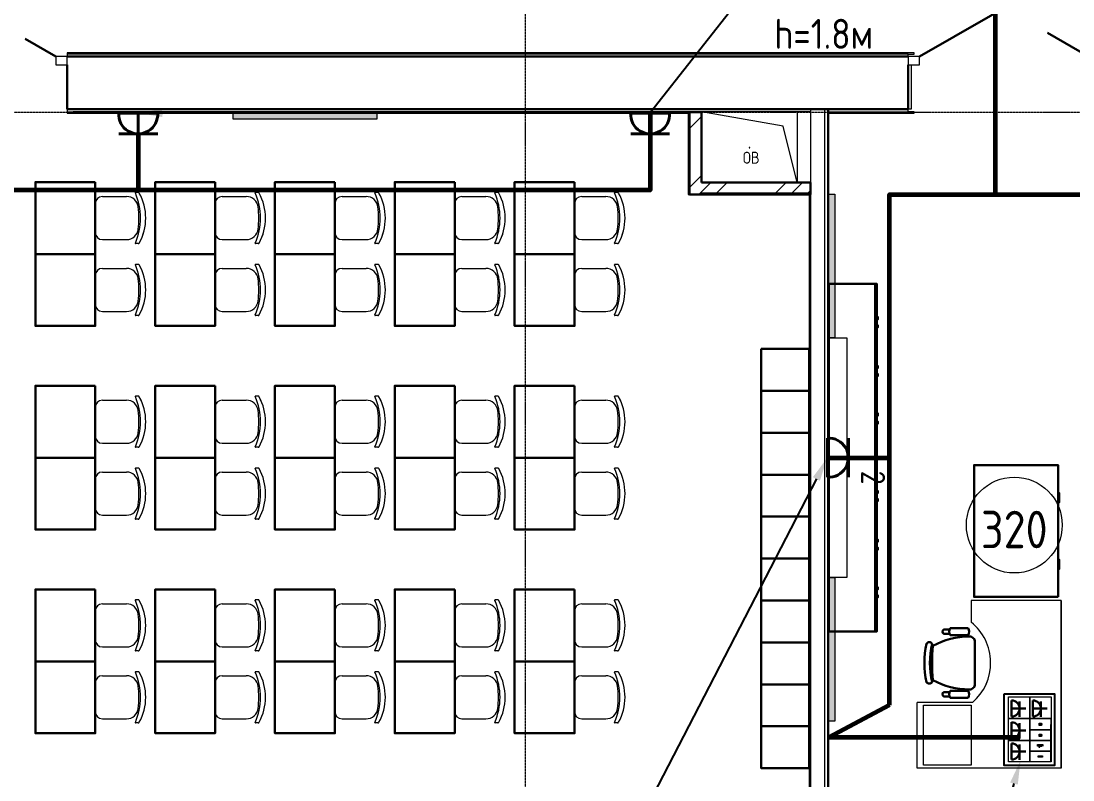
# Model space of a CAD drawing. Header units: millimetres. Extents: x -32 to 417638015, y -35 to 175284279.
# Drawn here: x 1063178 to 1071958, y 54488 to 60823 of the extents above; entities that cross this region are included whole.
import ezdxf
from ezdxf import colors
from ezdxf.entities.mleader import LeaderData, LeaderLine
from ezdxf.math import Vec2, Vec3

# ---------------------------------------------------------------- set-up
doc = ezdxf.new("R2010")
doc.units = ezdxf.units.MM
doc.linetypes.add('ADSK_Линия сетки', pattern=[25, 20, -2.5, 0, -2.5])
for name, color, linetype, lineweight in [('_ЭМ_В полу', 26, 'Кабель в трубе', 60), ('_ЭМ_гофра', 5, 'Continuous', 60), ('_ЭМ_ТХобщее_слой', 7, 'Continuous', 30), ('Аннотация', 7, 'Continuous', 18), ('Двери', 7, 'Continuous', 9), ('Обобщенные модели', 7, 'Continuous', 18), ('Оси', 253, 'Continuous', 9), ('Перекрытие', 7, 'Continuous', 18), ('Стены внутренние', 7, 'Continuous', 18), ('Стены несущие', 7, 'Continuous', 30), ('Стены отделка', 7, 'Continuous', 30), ('Стены перегородки', 7, 'Continuous', 30), ('Стены штриховка', 7, 'Continuous', 9), ('ТХ', 5, 'Continuous', 0), ('ШТРИХОВКА', 252, 'Continuous', 15), ('Электро', 250, 'Continuous', 25), ('ЭМ', 5, 'Continuous', 40), ('ЭОМ_Кабель Быт. розеток', 5, 'Continuous', 30), ('ЭОМ_Кабель для СУП', 150, 'Continuous', 9)]:
    doc.layers.add(name, color=color, linetype=linetype, lineweight=lineweight)
for name, color, linetype in [('_ЭМ_Надписи', 7, 'Continuous'), ('PDF _СС_розетки', 7, 'Continuous'), ('ВНУТРЯНКА', 1, 'Continuous'), ('ЭОМ_Лотки рабочие', 5, 'Continuous')]:
    doc.layers.add(name, color=color, linetype=linetype)
doc.layers.add('PDF _ЭОМ _розетки', color=7, linetype='Continuous', true_color=0xeb0000)
doc.layers.add('Линии', color=7, linetype='Continuous', lineweight=9, true_color=0x00a600)
doc.styles.add('ELine', font='txt.shx')
doc.styles.add('GOST Common', font='GOST_Common.ttf', dxfattribs={"width": 0.9, "height": 350})
doc.styles.add('GOST Common_4', font='GOST_Common.ttf', dxfattribs={"width": 0.9, "height": 200})
doc.styles.add('ЭОМ', font='isocpeur.ttf', dxfattribs={"width": 0.85, "height": 250})
doc.linetypes.add('TRAY', pattern='A,12.119257,["_",ELine,S=4.5,R=90,X=0,Y=-1.555839],0.750382,["_",ELine,S=4.5,R=0,X=0,Y=-0.805849],1.314849,["_",ELine,S=4.5,R=0,X=0,Y=-0.805849],2.250029,["_",ELine,S=4.5,R=90,X=0,Y=-1.555839],13.565483', length=30)
doc.linetypes.add('Кабель в трубе', pattern='A,8,[133,ltypeshp.shx,S=1,R=0,X=10,Y=1.3],-3,[130,ltypeshp.shx,S=1.5,R=-45,X=-1.5,Y=0],8', length=19)
pattern_1 = [(45, (507.34, 158.9), (-381.661, 381.661), []), (45, (642.3, 158.9), (0, 763.322), []), (45, (372.4, 158.9), (0, 763.322), [])]

# ---------------------------------------------------------------- blocks, each defined once
blk = doc.blocks.new('Стул ученич штабелир №5-7')
at = {"color": 0, "linetype": 'ByBlock', "lineweight": -2}
for p, q in [((-120.1, 0), (120.1, 0)), ((-120.1, 0), (120.1, 0)), ((-179.9, -60), (-179.9, -260.3)), ((-179.9, -60), (-179.9, -260.3)), ((180.1, -60), (180.1, -260.3)), ((180.1, -60), (180.1, -260.3)), ((-213.4, -359), (-213.4, -337.3)), ((-213.4, -359), (-213.4, -337.3)), ((213.6, -359), (213.6, -337.3)), ((213.6, -359), (213.6, -337.3))]:
    blk.add_line(p, q, dxfattribs=at)
for centre, radius, start, end in [((-119.9, -60), 60, 90, 180), ((-119.9, -60), 60, 90, 180), ((120.1, -60), 60, 0, 90), ((120.1, -60), 60, 0, 90), ((-79.9, -260.3), 100, 180, 264.25844), ((-79.9, -260.3), 100, 180, 264.25844), ((80.1, -260.3), 100, 275.74156, 0), ((80.1, -260.3), 100, 275.74156, 0), ((-210.4, -337.3), 3, 63.89783, 180), ((-210.4, -337.3), 3, 63.89783, 180), ((0.1, 142.3), 520.8, 246.31951, 293.68049), ((0.1, 142.3), 520.8, 246.31951, 293.68049), ((210.6, -337.3), 3, 0, 116.10217), ((210.6, -337.3), 3, 0, 116.10217), ((-203.4, -359), 10, 180, 238.06825), ((-203.4, -359), 10, 180, 238.06825), ((0.1, 9), 430.5, 240.99166, 299.00834), ((0.1, 9), 430.5, 240.99166, 299.00834), ((0.1, 435.5), 800.4, 263.24698, 276.75302), ((0.1, 435.5), 800.4, 263.24698, 276.75302), ((203.6, -359), 10, 301.93175, 0), ((203.6, -359), 10, 301.93175, 0)]:
    blk.add_arc(centre, radius, start, end, dxfattribs=at)
blk = doc.blocks.new('ТХ 3 этаж')
at = {"lineweight": 0}
h = blk.add_hatch(color=8, dxfattribs=at)
h.dxf.hatch_style = 1
h.paths.add_polyline_path([(36827.7, 8326.6), (36827.7, 8276.6), (35627.7, 8276.6), (35627.7, 8326.6)])
h = blk.add_hatch(color=8, dxfattribs=at)
h.dxf.hatch_style = 1
h.paths.add_polyline_path([(40600.2, 7650.6), (40650.2, 7650.6), (40650.2, 6450.6), (40600.2, 6450.6)])
h = blk.add_hatch(color=8, dxfattribs=at)
h.dxf.hatch_style = 1
h.paths.add_polyline_path([(40600.2, 4450.6), (40650.2, 4450.6), (40650.2, 3250.6), (40600.2, 3250.6)])
at = {"color": 8, "linetype": 'Continuous'}
for p, q in [((40988.2, 5450.6), (40988.2, 6900.6)), ((40988.2, 4000.6), (40988.2, 5450.6)), ((41561, 4016.5), (41606.6, 4016.5)), ((41561.1, 3979.8), (41606.8, 3979.8)), ((41612.4, 4028.5), (41763.6, 4028.5)), ((41612.4, 3968.3), (41763.6, 3968.3)), ((41819.8, 3561.8), (41819.8, 3912)), ((41561, 3457.3), (41606.6, 3457.3)), ((41561.1, 3494.1), (41606.8, 3494.1)), ((41612.4, 3505.5), (41763.6, 3505.5)), ((41612.4, 3445.3), (41763.6, 3445.3))]:
    blk.add_line(p, q, dxfattribs=at)
at = {"color": 8, "linetype": 'Continuous', "lineweight": 5}
for p, q in [((42538.2, 4258.6), (41788.2, 4258.6)), ((42538.2, 4258.6), (41788.2, 4258.6)), ((41788.2, 4258.6), (41788.2, 4077.7)), ((42538.2, 4258.6), (42538.2, 2858.6)), ((42538.2, 2858.6), (42538.2, 4258.6)), ((41338.2, 2858.6), (41338.2, 3406.5)), ((41799.2, 3406.5), (41338.2, 3406.5)), ((42538.2, 2858.6), (41338.2, 2858.6))]:
    blk.add_line(p, q, dxfattribs=at)
at = {"color": 8, "lineweight": 0}
for points in [[(36827.7, 8326.6), (36827.7, 8276.6), (35627.7, 8276.6), (35627.7, 8326.6), (36827.7, 8326.6)], [(40600.2, 7650.6), (40650.2, 7650.6), (40650.2, 6450.6), (40600.2, 6450.6), (40600.2, 7650.6)], [(40600.2, 4450.6), (40650.2, 4450.6), (40650.2, 3250.6), (40600.2, 3250.6), (40600.2, 4450.6)]]:
    blk.add_lwpolyline(points, dxfattribs=at)
at = {"color": 8}
for points in [[(34477.7, 7750.6), (34477.7, 7150.6), (33977.7, 7150.6), (33977.7, 7750.6)], [(35477.7, 7750.6), (35477.7, 7150.6), (34977.7, 7150.6), (34977.7, 7750.6)], [(36477.7, 7750.6), (36477.7, 7150.6), (35977.7, 7150.6), (35977.7, 7750.6)], [(37477.7, 7750.6), (37477.7, 7150.6), (36977.7, 7150.6), (36977.7, 7750.6)], [(38477.7, 7750.6), (38477.7, 7150.6), (37977.7, 7150.6), (37977.7, 7750.6)], [(34477.7, 7150.6), (34477.7, 6550.6), (33977.7, 6550.6), (33977.7, 7150.6)], [(35477.7, 7150.6), (35477.7, 6550.6), (34977.7, 6550.6), (34977.7, 7150.6)], [(36477.7, 7150.6), (36477.7, 6550.6), (35977.7, 6550.6), (35977.7, 7150.6)], [(37477.7, 7150.6), (37477.7, 6550.6), (36977.7, 6550.6), (36977.7, 7150.6)], [(38477.7, 7150.6), (38477.7, 6550.6), (37977.7, 6550.6), (37977.7, 7150.6)], [(34477.7, 6050.6), (34477.7, 5450.6), (33977.7, 5450.6), (33977.7, 6050.6)], [(35477.7, 6050.6), (35477.7, 5450.6), (34977.7, 5450.6), (34977.7, 6050.6)], [(36477.7, 6050.6), (36477.7, 5450.6), (35977.7, 5450.6), (35977.7, 6050.6)], [(37477.7, 6050.6), (37477.7, 5450.6), (36977.7, 5450.6), (36977.7, 6050.6)], [(38477.7, 6050.6), (38477.7, 5450.6), (37977.7, 5450.6), (37977.7, 6050.6)], [(34477.7, 5450.6), (34477.7, 4850.6), (33977.7, 4850.6), (33977.7, 5450.6)], [(35477.7, 5450.6), (35477.7, 4850.6), (34977.7, 4850.6), (34977.7, 5450.6)], [(36477.7, 5450.6), (36477.7, 4850.6), (35977.7, 4850.6), (35977.7, 5450.6)], [(37477.7, 5450.6), (37477.7, 4850.6), (36977.7, 4850.6), (36977.7, 5450.6)], [(38477.7, 5450.6), (38477.7, 4850.6), (37977.7, 4850.6), (37977.7, 5450.6)], [(34477.7, 4350.6), (34477.7, 3750.6), (33977.7, 3750.6), (33977.7, 4350.6)], [(35477.7, 4350.6), (35477.7, 3750.6), (34977.7, 3750.6), (34977.7, 4350.6)], [(36477.7, 4350.6), (36477.7, 3750.6), (35977.7, 3750.6), (35977.7, 4350.6)], [(37477.7, 4350.6), (37477.7, 3750.6), (36977.7, 3750.6), (36977.7, 4350.6)], [(38477.7, 4350.6), (38477.7, 3750.6), (37977.7, 3750.6), (37977.7, 4350.6)], [(34477.7, 3750.6), (34477.7, 3150.6), (33977.7, 3150.6), (33977.7, 3750.6)], [(35477.7, 3750.6), (35477.7, 3150.6), (34977.7, 3150.6), (34977.7, 3750.6)], [(36477.7, 3750.6), (36477.7, 3150.6), (35977.7, 3150.6), (35977.7, 3750.6)], [(37477.7, 3750.6), (37477.7, 3150.6), (36977.7, 3150.6), (36977.7, 3750.6)], [(38477.7, 3750.6), (38477.7, 3150.6), (37977.7, 3150.6), (37977.7, 3750.6)]]:
    blk.add_lwpolyline(points, close=True, dxfattribs=at)
at = {"color": 8, "linetype": 'Continuous'}
for points in [[(40600.2, 5450.6), (41000.2, 5450.6), (41000.2, 6900.6), (40600.2, 6900.6)], [(41000.2, 6623.5), (41000.2, 6606.1), (41010.5, 6606.1), (41010.5, 6623.5)], [(41000.2, 6555.8), (41000.2, 6538.5), (41010.5, 6538.5), (41010.5, 6555.8)], [(41000.2, 6216.5), (41000.2, 6199.1), (41010.5, 6199.1), (41010.5, 6216.5)], [(41000.2, 6148.8), (41000.2, 6131.4), (41010.5, 6131.4), (41010.5, 6148.8)], [(41000.2, 5819.6), (41000.2, 5802.2), (41010.5, 5802.2), (41010.5, 5819.6)], [(41000.2, 5751.9), (41000.2, 5734.6), (41010.5, 5734.6), (41010.5, 5751.9)], [(40600.2, 4000.6), (41000.2, 4000.6), (41000.2, 5450.6), (40600.2, 5450.6)], [(42513.2, 4288.6), (42513.2, 5388.6), (41813.2, 5388.6), (41813.2, 4288.6)], [(41000.2, 5173.5), (41000.2, 5156.1), (41010.5, 5156.1), (41010.5, 5173.5)], [(41000.2, 5105.8), (41000.2, 5088.5), (41010.5, 5088.5), (41010.5, 5105.8)], [(41000.2, 4766.5), (41000.2, 4749.1), (41010.5, 4749.1), (41010.5, 4766.5)], [(41000.2, 4698.8), (41000.2, 4681.4), (41010.5, 4681.4), (41010.5, 4698.8)], [(41000.2, 4369.6), (41000.2, 4352.2), (41010.5, 4352.2), (41010.5, 4369.6)], [(41000.2, 4301.9), (41000.2, 4284.6), (41010.5, 4284.6), (41010.5, 4301.9)]]:
    blk.add_lwpolyline(points, close=True, dxfattribs=at)
at = {"color": 8, "linetype": 'Continuous', "lineweight": 5}
for points in [[(40750.2, 6450.6), (40750.2, 4450.6), (40600.2, 4450.6), (40600.2, 6450.6)], [(41389.5, 2885), (41389.5, 3385), (41789.5, 3385), (41789.5, 2885)]]:
    blk.add_lwpolyline(points, close=True, dxfattribs=at)
at = {"color": 8}
for points in [[(40036.2, 6358.6), (40036.2, 6008.6), (40436.2, 6008.6), (40436.2, 6358.6), (40036.2, 6358.6)], [(40036.2, 6008.6), (40036.2, 5658.6), (40436.2, 5658.6), (40436.2, 6008.6), (40036.2, 6008.6)], [(40036.2, 5658.6), (40036.2, 5308.6), (40436.2, 5308.6), (40436.2, 5658.6), (40036.2, 5658.6)], [(40036.2, 5308.6), (40036.2, 4958.6), (40436.2, 4958.6), (40436.2, 5308.6), (40036.2, 5308.6)], [(40036.2, 4958.6), (40036.2, 4608.6), (40436.2, 4608.6), (40436.2, 4958.6), (40036.2, 4958.6)], [(40036.2, 4608.6), (40036.2, 4258.6), (40436.2, 4258.6), (40436.2, 4608.6), (40036.2, 4608.6)], [(40036.2, 4258.6), (40036.2, 3908.6), (40436.2, 3908.6), (40436.2, 4258.6), (40036.2, 4258.6)], [(40036.2, 3908.6), (40036.2, 3558.6), (40436.2, 3558.6), (40436.2, 3908.6), (40036.2, 3908.6)], [(40036.2, 3558.6), (40036.2, 3208.6), (40436.2, 3208.6), (40436.2, 3558.6), (40036.2, 3558.6)], [(40036.2, 3208.6), (40036.2, 2858.6), (40436.2, 2858.6), (40436.2, 3208.6), (40036.2, 3208.6)]]:
    blk.add_lwpolyline(points, dxfattribs=at)
at = {"color": 8, "linetype": 'Continuous'}
for points in [[(42513.2, 5075.3), (42522.2, 5075.3), (42522.2, 5157.1), (42513.2, 5157.1)], [(42513.2, 4601.9), (42522.2, 4601.9), (42522.2, 4520), (42513.2, 4520)]]:
    blk.add_lwpolyline(points, dxfattribs=at)
at = {"color": 8, "linetype": 'Continuous', "lineweight": 5}
blk.add_arc((41513.9, 3737.5), 437, 310.76329, 51.11011, dxfattribs=at)
at = {"color": 8, "linetype": 'Continuous'}
for centre, radius, start, end in [((41771.4, 3333.5), 624.5, 89.87797, 119.10589), ((41569.5, 3998.1), 20.2, 114.89545, 245.33537), ((41662.4, 3998.4), 58.4, 148.95101, 211.04877), ((41713.6, 3998.4), 58.4, 328.95097, 31.04877), ((41774.4, 3912.6), 45.4, 359.25187, 92.18664), ((42145.5, 3737.6), 747.5, 167.60199, 192.39777), ((41438.7, 3882.3), 28.1, 34.29007, 145.70964), ((42192, 3737.6), 747.5, 167.60199, 192.39777), ((43223.8, 3737.6), 1761.9, 175.39382, 184.65462), ((41438.7, 3593), 28.1, 214.29147, 325.70827), ((41771.4, 4140.3), 624.5, 240.90677, 270.12147), ((41774.4, 3561.2), 45.4, 267.81347, 0.74787), ((41569.6, 3475.7), 20.2, 114.89545, 245.33537), ((41662.4, 3475.4), 58.4, 148.95098, 211.04877), ((41713.6, 3475.4), 58.4, 328.95097, 31.04877)]:
    blk.add_arc(centre, radius, start, end, dxfattribs=at)
at = {"layer": 'ТХ', "color": 8, "lineweight": 0, "rotation": 90}
for p in [(34477.7, 7450.6), (35477.7, 7450.6), (36477.7, 7450.6), (37477.7, 7450.6), (38477.7, 7450.6), (34477.7, 6850.6), (35477.7, 6850.6), (36477.7, 6850.6), (37477.7, 6850.6), (38477.7, 6850.6), (34477.7, 5750.6), (35477.7, 5750.6), (36477.7, 5750.6), (37477.7, 5750.6), (38477.7, 5750.6), (34477.7, 5150.6), (35477.7, 5150.6), (36477.7, 5150.6), (37477.7, 5150.6), (38477.7, 5150.6), (34477.7, 4050.6), (35477.7, 4050.6), (36477.7, 4050.6), (37477.7, 4050.6), (38477.7, 4050.6), (34477.7, 3450.6), (35477.7, 3450.6), (36477.7, 3450.6), (37477.7, 3450.6), (38477.7, 3450.6)]:
    blk.add_blockref('Стул ученич штабелир №5-7', p, dxfattribs=at)
blk = doc.blocks.new('План 3 этажа')
at = {"layer": 'Стены внутренние', "lineweight": 9}
h = blk.add_hatch(dxfattribs=at)
h.set_pattern_fill('FP_1', color=8, style=0, pattern_type=2)
h.set_pattern_definition(pattern_1)
h.paths.add_polyline_path([(32427.343, 7764.544), (32527.343, 7764.544), (32527.343, 8453.902), (32427.343, 8453.902), (32427.343, 7766.544)])
h = blk.add_hatch(dxfattribs=at)
h.set_pattern_fill('FP_1', color=8, style=0, pattern_type=2)
h.set_pattern_definition(pattern_1)
h.paths.add_polyline_path([(33427.343, 7766.544), (33427.451, 7766.653), (33437.343, 7766.544), (33437.343, 7866.544), (32527.343, 7866.544), (32527.343, 7766.544), (33425.343, 7766.544)])
at = {"layer": 'Двери', "color": 8, "lineweight": 30}
for p, q in [((34346.343, 8917.14), (35225.358, 9424.64)), ((27136.343, 8917.14), (26880.865, 9064.64)), ((35756.343, 8917.14), (35414.263, 9114.64))]:
    blk.add_line(p, q, dxfattribs=at)
at = {"layer": 'Двери', "color": 8}
for p, q in [((27136.343, 8917.14), (27136.343, 8847.14)), ((27231.343, 8917.14), (27136.343, 8917.14)), ((27231.343, 8847.14), (27231.343, 8917.14)), ((34251.343, 8917.14), (34251.343, 8847.14)), ((34346.343, 8917.14), (34251.343, 8917.14)), ((34346.343, 8847.14), (34346.343, 8917.14)), ((27136.343, 8847.14), (27231.343, 8847.14)), ((34251.343, 8847.14), (34346.343, 8847.14))]:
    blk.add_line(p, q, dxfattribs=at)
at = {"layer": 'Линии', "color": 8}
blk.add_circle((35137.517, 5006.575), 400, dxfattribs=at)
at = {"layer": 'Обобщенные модели', "color": 8}
for p, q in [((32527.343, 8456.544), (32527.343, 8453.902)), ((33327.343, 8456.544), (32527.343, 8456.544)), ((33207.343, 8336.544), (32527.343, 8456.544)), ((32527.343, 8456.544), (32527.343, 8453.902)), ((33327.343, 8456.544), (32527.343, 8456.544)), ((33327.343, 7866.544), (33327.343, 8456.544)), ((33327.343, 7866.544), (33327.343, 8456.544)), ((33324.843, 7866.544), (33207.343, 8336.544))]:
    blk.add_line(p, q, dxfattribs=at)
for start, end in [(0, 180), (60, 180), (180, 0), (180, 285), (15, 30)]:
    blk.add_arc((32927.343, 8156.544), 2.5, start, end, dxfattribs=at)
at = {"layer": 'Оси', "color": 8, "linetype": 'ADSK_Линия сетки'}
for p, q in [((31056.908, -3523.688), (31056.908, 13975.186)), ((-10051.774, 8453.902), (56512.196, 8453.902))]:
    blk.add_line(p, q, dxfattribs=at)
at = {"layer": 'Перекрытие', "color": 8}
for p, q in [((34276.343, 8847.14), (34276.343, 8477.14)), ((34276.343, 8477.14), (34251.343, 8477.14))]:
    blk.add_line(p, q, dxfattribs=at)
at = {"layer": 'Стены несущие', "color": 8}
for p, q in [((27231.343, 8917.14), (34251.343, 8917.14)), ((27231.343, 8847.14), (27231.343, 8477.14)), ((34251.343, 8477.14), (34251.343, 8847.14)), ((34251.343, 8477.14), (27231.343, 8477.14)), ((32527.343, 8453.902), (32427.343, 8453.902)), ((32427.343, 8453.902), (32427.343, 7764.544)), ((32527.343, 7866.544), (32527.343, 8453.902)), ((33437.343, 7866.544), (32527.343, 7866.544)), ((33437.343, 7766.544), (33437.343, 7866.544)), ((32427.343, 7764.544), (32527.343, 7764.544)), ((32527.343, 7764.544), (32527.343, 7776.544)), ((32527.343, 7766.544), (33437.343, 7766.544))]:
    blk.add_line(p, q, dxfattribs=at)
at = {"layer": 'Стены отделка', "color": 8, "lineweight": 9}
for p, q in [((27231.343, 8949.14), (27231.343, 8917.14)), ((34301.343, 8949.14), (27231.343, 8949.14)), ((34251.343, 8917.14), (34251.343, 8937.14)), ((34251.343, 8937.14), (34301.343, 8937.14)), ((34301.343, 8937.14), (34301.343, 8949.14)), ((27231.343, 8477.14), (27231.343, 8445.14)), ((27231.343, 8445.14), (32415.343, 8445.14)), ((33437.343, 8457.14), (27281.343, 8457.14)), ((32415.343, 8445.14), (32415.343, 7766.544)), ((32427.343, 8453.902), (32427.343, 8457.14)), ((33577.343, 8477.14), (33577.343, 2567.133)), ((33577.343, 8445.14), (34301.343, 8445.14)), ((33589.343, 2589.133), (33589.343, 8477.14)), ((34251.343, 8457.14), (34251.343, 8477.14)), ((34301.343, 8457.14), (34251.343, 8457.14)), ((34301.343, 8445.14), (34301.343, 8457.14)), ((32417.343, 7764.544), (32427.343, 7764.544)), ((33437.343, 7776.544), (32527.343, 7776.544)), ((32527.343, 7764.544), (33425.343, 7764.544)), ((33425.343, 7764.544), (33425.343, 2589.133))]:
    blk.add_line(p, q, dxfattribs=at)
at = {"layer": 'Стены перегородки', "color": 8, "lineweight": 18}
for p, q in [((33437.343, 8477.14), (33437.343, 2553.902)), ((33557.343, 2553.902), (33557.343, 8477.14))]:
    blk.add_line(p, q, dxfattribs=at)
at = {"layer": 'Стены штриховка', "color": 8}
for p, q in [((34301.343, 8947.14), (27231.343, 8947.14)), ((34251.343, 8937.14), (27231.343, 8937.14)), ((27231.343, 8457.14), (27281.343, 8457.14)), ((27231.343, 8447.14), (32417.343, 8447.14)), ((32417.343, 8447.14), (32417.343, 7764.544)), ((33577.343, 8457.14), (34251.343, 8457.14)), ((33577.343, 8447.14), (34301.343, 8447.14)), ((33587.343, 2587.133), (33587.343, 8477.14)), ((32427.343, 7766.544), (32415.343, 7766.544)), ((32415.343, 7766.544), (32415.343, 7764.544)), ((32415.343, 7764.544), (32417.343, 7764.544)), ((33427.343, 7766.544), (33427.343, 2587.133))]:
    blk.add_line(p, q, dxfattribs=at)
at = {"layer": 'ЭОМ_Лотки рабочие'}
blk.add_blockref('ТХ 3 этаж', (-7010.895, 118.542), dxfattribs=at)
at = {"layer": 'Аннотация', "color": 8, "lineweight": 9, "line_spacing_factor": 1.022766}
for s, insert, char_height, width, attachment_point, style in [('\\pxt3.6,7.2,10.8,14.4,18,21.6,25.2,28.8,32.4,36,39.6,43.2,46.8,50.4,54,57.6,61.2,64.8,68.4,72,75.6,79.2,82.8,86.4,90,93.6,97.2,100.8,104.4,108,111.6,115.2;{ОВ}', (32871.754, 8122.806), 100, 156.348, 1, 'GOST Common_4'), ('320', (35137.517, 4969.626), 312.5, 520.21112, 5, 'GOST Common')]:
    blk.add_mtext(s, dxfattribs=dict(at, insert=insert, char_height=char_height, width=width, attachment_point=attachment_point, style=style))
blk = doc.blocks.new('_ЭМ_ТХ2_3 этаж_нов')
at = {"lineweight": 0}
h = blk.add_hatch(color=8, dxfattribs=at)
h.dxf.hatch_style = 1
h.paths.add_polyline_path([(35809.9, 8291.2), (35809.9, 8241.2), (34609.9, 8241.2), (34609.9, 8291.2)])
h = blk.add_hatch(color=8, dxfattribs=at)
h.dxf.hatch_style = 1
h.paths.add_polyline_path([(39582.4, 7615.2), (39632.4, 7615.2), (39632.4, 6415.2), (39582.4, 6415.2)])
h = blk.add_hatch(color=8, dxfattribs=at)
h.dxf.hatch_style = 1
h.paths.add_polyline_path([(39582.4, 4415.2), (39632.4, 4415.2), (39632.4, 3215.2), (39582.4, 3215.2)])
at = {"color": 8, "linetype": 'Continuous'}
for p, q in [((39970.4, 5415.2), (39970.4, 6865.2)), ((39970.4, 3965.2), (39970.4, 5415.2)), ((40543.2, 3981.1), (40588.8, 3981.1)), ((40594.6, 3993.2), (40745.8, 3993.2)), ((40543.3, 3944.4), (40589, 3944.4)), ((40594.6, 3932.9), (40745.8, 3932.9)), ((40802, 3526.5), (40802, 3876.6)), ((40543.3, 3458.7), (40589, 3458.7)), ((40594.6, 3470.2), (40745.8, 3470.2)), ((40543.2, 3422), (40588.8, 3422)), ((40594.6, 3409.9), (40745.8, 3409.9))]:
    blk.add_line(p, q, dxfattribs=at)
at = {"color": 8, "linetype": 'Continuous', "lineweight": 5}
for p, q in [((41520.4, 4223.2), (40770.4, 4223.2)), ((41520.4, 4223.2), (40770.4, 4223.2)), ((40770.4, 4223.2), (40770.4, 4042.3)), ((41520.4, 4223.2), (41520.4, 2823.2)), ((41520.4, 2823.2), (41520.4, 4223.2)), ((40320.4, 2823.2), (40320.4, 3371.2)), ((40781.4, 3371.2), (40320.4, 3371.2)), ((41520.4, 2823.2), (40320.4, 2823.2))]:
    blk.add_line(p, q, dxfattribs=at)
at = {"color": 8, "lineweight": 0}
for points in [[(35809.9, 8291.2), (35809.9, 8241.2), (34609.9, 8241.2), (34609.9, 8291.2), (35809.9, 8291.2)], [(39582.4, 7615.2), (39632.4, 7615.2), (39632.4, 6415.2), (39582.4, 6415.2), (39582.4, 7615.2)], [(39582.4, 4415.2), (39632.4, 4415.2), (39632.4, 3215.2), (39582.4, 3215.2), (39582.4, 4415.2)]]:
    blk.add_lwpolyline(points, dxfattribs=at)
at = {"color": 8}
for points in [[(33459.9, 7715.2), (33459.9, 7115.2), (32959.9, 7115.2), (32959.9, 7715.2)], [(34459.9, 7715.2), (34459.9, 7115.2), (33959.9, 7115.2), (33959.9, 7715.2)], [(35459.9, 7715.2), (35459.9, 7115.2), (34959.9, 7115.2), (34959.9, 7715.2)], [(36459.9, 7715.2), (36459.9, 7115.2), (35959.9, 7115.2), (35959.9, 7715.2)], [(37459.9, 7715.2), (37459.9, 7115.2), (36959.9, 7115.2), (36959.9, 7715.2)], [(33459.9, 7115.2), (33459.9, 6515.2), (32959.9, 6515.2), (32959.9, 7115.2)], [(34459.9, 7115.2), (34459.9, 6515.2), (33959.9, 6515.2), (33959.9, 7115.2)], [(35459.9, 7115.2), (35459.9, 6515.2), (34959.9, 6515.2), (34959.9, 7115.2)], [(36459.9, 7115.2), (36459.9, 6515.2), (35959.9, 6515.2), (35959.9, 7115.2)], [(37459.9, 7115.2), (37459.9, 6515.2), (36959.9, 6515.2), (36959.9, 7115.2)], [(33459.9, 6015.2), (33459.9, 5415.2), (32959.9, 5415.2), (32959.9, 6015.2)], [(34459.9, 6015.2), (34459.9, 5415.2), (33959.9, 5415.2), (33959.9, 6015.2)], [(35459.9, 6015.2), (35459.9, 5415.2), (34959.9, 5415.2), (34959.9, 6015.2)], [(36459.9, 6015.2), (36459.9, 5415.2), (35959.9, 5415.2), (35959.9, 6015.2)], [(37459.9, 6015.2), (37459.9, 5415.2), (36959.9, 5415.2), (36959.9, 6015.2)], [(33459.9, 5415.2), (33459.9, 4815.2), (32959.9, 4815.2), (32959.9, 5415.2)], [(34459.9, 5415.2), (34459.9, 4815.2), (33959.9, 4815.2), (33959.9, 5415.2)], [(35459.9, 5415.2), (35459.9, 4815.2), (34959.9, 4815.2), (34959.9, 5415.2)], [(36459.9, 5415.2), (36459.9, 4815.2), (35959.9, 4815.2), (35959.9, 5415.2)], [(37459.9, 5415.2), (37459.9, 4815.2), (36959.9, 4815.2), (36959.9, 5415.2)], [(33459.9, 4315.2), (33459.9, 3715.2), (32959.9, 3715.2), (32959.9, 4315.2)], [(34459.9, 4315.2), (34459.9, 3715.2), (33959.9, 3715.2), (33959.9, 4315.2)], [(35459.9, 4315.2), (35459.9, 3715.2), (34959.9, 3715.2), (34959.9, 4315.2)], [(36459.9, 4315.2), (36459.9, 3715.2), (35959.9, 3715.2), (35959.9, 4315.2)], [(37459.9, 4315.2), (37459.9, 3715.2), (36959.9, 3715.2), (36959.9, 4315.2)], [(33459.9, 3715.2), (33459.9, 3115.2), (32959.9, 3115.2), (32959.9, 3715.2)], [(34459.9, 3715.2), (34459.9, 3115.2), (33959.9, 3115.2), (33959.9, 3715.2)], [(35459.9, 3715.2), (35459.9, 3115.2), (34959.9, 3115.2), (34959.9, 3715.2)], [(36459.9, 3715.2), (36459.9, 3115.2), (35959.9, 3115.2), (35959.9, 3715.2)], [(37459.9, 3715.2), (37459.9, 3115.2), (36959.9, 3115.2), (36959.9, 3715.2)]]:
    blk.add_lwpolyline(points, close=True, dxfattribs=at)
at = {"color": 8, "linetype": 'Continuous'}
for points in [[(39582.4, 5415.2), (39982.4, 5415.2), (39982.4, 6865.2), (39582.4, 6865.2)], [(39982.4, 6588.2), (39982.4, 6570.8), (39992.7, 6570.8), (39992.7, 6588.2)], [(39982.4, 6520.5), (39982.4, 6503.1), (39992.7, 6503.1), (39992.7, 6520.5)], [(39982.4, 6181.1), (39982.4, 6163.8), (39992.7, 6163.8), (39992.7, 6181.1)], [(39982.4, 6113.5), (39982.4, 6096.1), (39992.7, 6096.1), (39992.7, 6113.5)], [(39982.4, 5784.3), (39982.4, 5766.9), (39992.7, 5766.9), (39992.7, 5784.3)], [(39982.4, 5716.6), (39982.4, 5699.2), (39992.7, 5699.2), (39992.7, 5716.6)], [(39582.4, 3965.2), (39982.4, 3965.2), (39982.4, 5415.2), (39582.4, 5415.2)], [(41495.4, 4253.2), (41495.4, 5353.2), (40795.4, 5353.2), (40795.4, 4253.2)], [(39982.4, 5138.2), (39982.4, 5120.8), (39992.7, 5120.8), (39992.7, 5138.2)], [(39982.4, 5070.5), (39982.4, 5053.1), (39992.7, 5053.1), (39992.7, 5070.5)], [(39982.4, 4731.1), (39982.4, 4713.8), (39992.7, 4713.8), (39992.7, 4731.1)], [(39982.4, 4663.5), (39982.4, 4646.1), (39992.7, 4646.1), (39992.7, 4663.5)], [(39982.4, 4334.3), (39982.4, 4316.9), (39992.7, 4316.9), (39992.7, 4334.3)], [(39982.4, 4266.6), (39982.4, 4249.2), (39992.7, 4249.2), (39992.7, 4266.6)]]:
    blk.add_lwpolyline(points, close=True, dxfattribs=at)
at = {"color": 8, "linetype": 'Continuous', "lineweight": 5}
for points in [[(39732.4, 6415.2), (39732.4, 4415.2), (39582.4, 4415.2), (39582.4, 6415.2)], [(40371.7, 2849.6), (40371.7, 3349.6), (40771.7, 3349.6), (40771.7, 2849.6)]]:
    blk.add_lwpolyline(points, close=True, dxfattribs=at)
at = {"color": 8}
for points in [[(39018.4, 6323.2), (39018.4, 5973.2), (39418.4, 5973.2), (39418.4, 6323.2), (39018.4, 6323.2)], [(39018.4, 5973.2), (39018.4, 5623.2), (39418.4, 5623.2), (39418.4, 5973.2), (39018.4, 5973.2)], [(39018.4, 5623.2), (39018.4, 5273.2), (39418.4, 5273.2), (39418.4, 5623.2), (39018.4, 5623.2)], [(39018.4, 5273.2), (39018.4, 4923.2), (39418.4, 4923.2), (39418.4, 5273.2), (39018.4, 5273.2)], [(39018.4, 4923.2), (39018.4, 4573.2), (39418.4, 4573.2), (39418.4, 4923.2), (39018.4, 4923.2)], [(39018.4, 4573.2), (39018.4, 4223.2), (39418.4, 4223.2), (39418.4, 4573.2), (39018.4, 4573.2)], [(39018.4, 4223.2), (39018.4, 3873.2), (39418.4, 3873.2), (39418.4, 4223.2), (39018.4, 4223.2)], [(39018.4, 3873.2), (39018.4, 3523.2), (39418.4, 3523.2), (39418.4, 3873.2), (39018.4, 3873.2)], [(39018.4, 3523.2), (39018.4, 3173.2), (39418.4, 3173.2), (39418.4, 3523.2), (39018.4, 3523.2)], [(39018.4, 3173.2), (39018.4, 2823.2), (39418.4, 2823.2), (39418.4, 3173.2), (39018.4, 3173.2)]]:
    blk.add_lwpolyline(points, dxfattribs=at)
at = {"color": 8, "linetype": 'Continuous'}
for points in [[(41495.4, 5040), (41504.4, 5040), (41504.4, 5121.8), (41495.4, 5121.8)], [(41495.4, 4566.5), (41504.4, 4566.5), (41504.4, 4484.7), (41495.4, 4484.7)]]:
    blk.add_lwpolyline(points, dxfattribs=at)
at = {"color": 8, "linetype": 'Continuous', "lineweight": 5}
blk.add_arc((40496.1, 3702.2), 437, 310.76329, 51.11011, dxfattribs=at)
at = {"color": 8, "linetype": 'Continuous'}
for centre, radius, start, end in [((40551.7, 3962.8), 20.2, 114.89545, 245.33537), ((40644.6, 3963), 58.4, 148.95101, 211.04877), ((40695.7, 3963), 58.4, 328.95097, 31.04877), ((40420.9, 3846.9), 28.1, 34.29007, 145.70964), ((40753.6, 3298.2), 624.5, 89.87797, 119.10589), ((40756.6, 3877.2), 45.4, 359.25187, 92.18664), ((41127.7, 3702.3), 747.5, 167.60199, 192.39777), ((41174.2, 3702.3), 747.5, 167.60199, 192.39777), ((42206, 3702.3), 1761.9, 175.39382, 184.65462), ((40420.9, 3557.6), 28.1, 214.29147, 325.70827), ((40753.6, 4105), 624.5, 240.90677, 270.12147), ((40756.6, 3525.9), 45.4, 267.81347, 0.74787), ((40551.8, 3440.4), 20.2, 114.89545, 245.33537), ((40644.6, 3440.1), 58.4, 148.95098, 211.04877), ((40695.7, 3440.1), 58.4, 328.95097, 31.04877)]:
    blk.add_arc(centre, radius, start, end, dxfattribs=at)
at = {"layer": 'ТХ', "color": 8, "lineweight": 0, "rotation": 90}
for p in [(33459.9, 7415.2), (34459.9, 7415.2), (35459.9, 7415.2), (36459.9, 7415.2), (37459.9, 7415.2), (33459.9, 6815.2), (34459.9, 6815.2), (35459.9, 6815.2), (36459.9, 6815.2), (37459.9, 6815.2), (33459.9, 5715.2), (34459.9, 5715.2), (35459.9, 5715.2), (36459.9, 5715.2), (37459.9, 5715.2), (33459.9, 5115.2), (34459.9, 5115.2), (35459.9, 5115.2), (36459.9, 5115.2), (37459.9, 5115.2), (33459.9, 4015.2), (34459.9, 4015.2), (35459.9, 4015.2), (36459.9, 4015.2), (37459.9, 4015.2), (33459.9, 3415.2), (34459.9, 3415.2), (35459.9, 3415.2), (36459.9, 3415.2), (37459.9, 3415.2)]:
    blk.add_blockref('Стул ученич штабелир №5-7', p, dxfattribs=at)
blk = doc.blocks.new('розетк для люка')
at = {"layer": 'ВНУТРЯНКА', "color": 5, "lineweight": 30, "ltscale": 100, "transparency": 33554687}
blk.add_line((-67.1, -58.8), (-67.1, 69), dxfattribs=at)
at = {"layer": 'Электро', "color": 5, "lineweight": 30, "transparency": 33554687}
for p, q in [((0, 0), (-120.1, 0)), ((0, 67.3), (0, -67.3))]:
    blk.add_line(p, q, dxfattribs=at)
blk.add_ellipse((0.1, 0), major_axis=(47.6, 47.6), ratio=1, start_param=0.787621, end_param=3.924768, dxfattribs=at)
blk = doc.blocks.new('Люк на 6 мест')
h = blk.add_hatch(color=256)
h.dxf.hatch_style = 1
h.paths.add_polyline_path([(-284.6, 515.7), (-284.6, 526.8), (-319.2, 527), (-319.2, 515.9)])
h = blk.add_hatch(color=256)
h.dxf.hatch_style = 1
h.paths.add_polyline_path([(-323.7, 435.1), (-323.7, 435.1), (-313, 442.8), (-289.1, 442.7), (-279.4, 435), (-279.4, 435), (-279.3, 422.8), (-323.6, 422.8)])
h = blk.add_hatch(color=256)
h.dxf.hatch_style = 1
h.paths.add_polyline_path([(-311.7, 334.8), (-311.7, 341.7), (-317.2, 341.7), (-317.3, 347.2), (-311.8, 347.2), (-311.8, 354.1), (-292.5, 354.1), (-292.5, 334.9)])
h = blk.add_hatch(color=256)
h.dxf.hatch_style = 1
h.paths.add_polyline_path([(-311.3, 243.2), (-311.3, 250.1), (-316.8, 250.1), (-316.8, 255.6), (-311.3, 255.6), (-311.3, 262.4), (-292, 262.5), (-292, 243.2)])
for p, q in [((-289.1, 442.7), (-296.8, 442.7)), ((-296.8, 442.7), (-296.8, 435)), ((-289.1, 435), (-289.1, 442.7)), ((-323.6, 422.8), (-323.7, 435.1)), ((-323.7, 435.1), (-323.7, 435.1)), ((-279.3, 422.8), (-323.6, 422.8)), ((-289.1, 435), (-279.4, 435)), ((-279.4, 435), (-279.3, 422.8))]:
    blk.add_line(p, q)
for points in [[(-215.5, 477.1), (-388.3, 476.8), (-388.3, 565.7), (-215.5, 566)], [(-284.6, 526.8), (-284.6, 515.7), (-319.2, 515.9), (-319.2, 527)], [(-215.5, 388.2), (-388.3, 387.9), (-388.3, 476.8), (-215.5, 477.1)], [(-215.5, 299.3), (-388.3, 299), (-388.3, 387.9), (-215.5, 388.2)], [(-215.8, 205.5), (-388.7, 205.1), (-388.3, 299), (-215.5, 299.3)]]:
    blk.add_lwpolyline(points, close=True)
for points in [[(-311.8, 347.2), (-311.8, 354.1), (-292.5, 354.1)], [(-292.5, 354.1), (-292.5, 334.9), (-311.7, 334.8), (-311.7, 341.7)], [(-311.8, 347.2), (-317.3, 347.2), (-317.2, 341.7), (-311.7, 341.7)], [(-311.3, 255.6), (-316.8, 255.6), (-316.8, 250.1), (-311.3, 250.1)], [(-292, 262.5), (-292, 243.2), (-311.3, 243.2), (-311.3, 250.1)], [(-311.3, 255.6), (-311.3, 262.4), (-292, 262.5)]]:
    blk.add_lwpolyline(points)
at = {"layer": 'PDF _СС_розетки', "linetype": 'Continuous', "lineweight": 20, "transparency": 33554687}
for points in [[(-391.2, 566), (-213.4, 566), (-213.4, 388.2), (-391.2, 388.2)], [(-391.2, 388.2), (-213.4, 388.2), (-213.4, 205.3), (-391.2, 205.3)], [(-391.2, 388.2), (-213.4, 388.2), (-213.4, 205.3), (-391.2, 205.3)], [(-391.2, 205.3), (-213.4, 205.3), (-213.4, 22.4), (-391.2, 22.4)]]:
    blk.add_lwpolyline(points, close=True, dxfattribs=at)
at = {"layer": 'PDF _ЭОМ _розетки', "color": 3, "linetype": 'Continuous', "lineweight": 25, "transparency": 33554687}
blk.add_lwpolyline([(0, 0), (-421.6, 0), (-421.6, 596.5), (0, 596.5)], close=True, dxfattribs=at)
at = {"layer": 'PDF _ЭОМ _розетки', "color": 7, "linetype": 'Continuous', "lineweight": 20, "transparency": 33554687}
for points in [[(-35.6, 388.2), (-213.4, 388.2), (-213.4, 566), (-35.6, 566)], [(-35.6, 205.3), (-213.4, 205.3), (-213.4, 388.2), (-35.6, 388.2)], [(-35.6, 22.4), (-213.4, 22.4), (-213.4, 205.3), (-35.6, 205.3)]]:
    blk.add_lwpolyline(points, close=True, dxfattribs=at)
at = {"layer": 'ВНУТРЯНКА', "color": 5, "lineweight": 30, "ltscale": 100, "transparency": 33554687}
for p, q in [((-129, 244.7), (-129, 372.6)), ((-128.8, 244.7), (-128.8, 372.6)), ((-306.8, 61.8), (-306.8, 189.7)), ((-306.6, 61.8), (-306.6, 189.7)), ((-128.8, 61.8), (-128.8, 189.7))]:
    blk.add_line(p, q, dxfattribs=at)
at = {"layer": 'ВНУТРЯНКА', "color": 1, "lineweight": 30, "ltscale": 100, "transparency": 33554687}
blk.add_line((-129, 61.8), (-129, 189.7), dxfattribs=at)
at = {"layer": 'Электро', "color": 5, "lineweight": 30, "transparency": 33554687}
for p, q in [((-61.9, 370.8), (-61.9, 236.3)), ((-61.7, 370.8), (-61.7, 236.3)), ((-61.9, 303.6), (-181.9, 303.6)), ((-61.7, 303.6), (-181.8, 303.6)), ((-239.5, 188), (-239.5, 53.4)), ((-61.7, 188), (-61.7, 53.4)), ((-239.7, 120.7), (-359.7, 120.7)), ((-239.5, 120.7), (-359.6, 120.7)), ((-61.7, 120.7), (-181.8, 120.7))]:
    blk.add_line(p, q, dxfattribs=at)
at = {"layer": 'Электро', "color": 1, "lineweight": 30, "transparency": 33554687}
for p, q in [((-239.7, 188), (-239.7, 53.4)), ((-61.9, 188), (-61.9, 53.4)), ((-61.9, 120.7), (-181.9, 120.7))]:
    blk.add_line(p, q, dxfattribs=at)
at = {"layer": 'Электро', "color": 5, "lineweight": 30, "transparency": 33554687}
for centre in [(-61.7, 303.6), (-61.6, 303.6), (-239.5, 120.7), (-239.4, 120.7), (-61.6, 120.7)]:
    blk.add_ellipse(centre, major_axis=(47.6, 47.6), ratio=1, start_param=0.787621, end_param=3.924768, dxfattribs=at)
at = {"layer": 'Электро', "color": 1, "lineweight": 30, "transparency": 33554687}
blk.add_ellipse((-61.7, 120.7), major_axis=(47.6, 47.6), ratio=1, start_param=0.787621, end_param=3.924768, dxfattribs=at)
at = {"color": 5, "linetype": 'TRAY', "lineweight": 53, "transparency": 33554687}
blk.add_blockref('розетк для люка', (-61.9, 480.3), dxfattribs=at)
blk = doc.blocks.new('1м розетка IP20')
at = {"layer": 'ЭМ', "color": 5}
for p, q in [((-10.5, 162.7), (-10.5, -162.7)), ((163.1, 162.7), (163.1, -162.7)), ((-10.5, 0), (315.5, 0))]:
    blk.add_line(p, q, dxfattribs=at)
blk.add_arc((0, 0), 163.1, 266.31959, 93.68041, dxfattribs=at)
blk = doc.blocks.new('2м розетка IP20')
at = {"layer": 'ЭМ', "color": 5}
for p, q in [((-494124.5, -357092.4), (-494124.5, -356766.5)), ((-494287.3, -356918.9), (-493961.8, -356918.9)), ((-494287.3, -357092.4), (-493961.8, -357092.4))]:
    blk.add_line(p, q, dxfattribs=at)
blk.add_arc((-494124.5, -357082), 163.1, 356.31959, 183.68041, dxfattribs=at)
at = {"layer": 'ЭОМ_Кабель Быт. розеток', "color": 7, "insert": (-494016.1, -356612.2), "char_height": 200, "attachment_point": 1, "style": 'ЭОМ'}
blk.add_mtext_dynamic_manual_height_columns('2', width=91.256, gutter_width=1250, heights=[0], dxfattribs=at)

msp = doc.modelspace()

# ---------------------------------------------------------------- linework, layer by layer
at = {"layer": '_ЭМ_В полу', "ltscale": 25}
msp.add_lwpolyline([(1071513.2, 54843.2), (1069908.3, 54843.2)], dxfattribs=at)
at = {"layer": '_ЭМ_гофра', "linetype": 'ByBlock'}
for points in [[(1071310.1, 59373.9), (1071310.1, 61974.4)], [(1068429.1, 60054.5), (1068429.1, 59411), (1061441.7, 59411), (1061441.7, 55181.6), (1060885.8, 54794.9)], [(1064156.1, 59867), (1064156.1, 59411)], [(1070426.8, 55111.4), (1070426.8, 59373.9), (1076423.5, 59373.9)], [(1069908.3, 57178.3), (1070426.8, 57178.3)], [(1070426.8, 55111.4), (1069920.3, 54843.2)]]:
    msp.add_lwpolyline(points, dxfattribs=at)

# ---------------------------------------------------------------- block references
at = {"layer": '_ЭМ_ТХобщее_слой', "lineweight": 50}
msp.add_blockref('_ЭМ_ТХ2_3 этаж_нов', (1030337.8, 51763.2), dxfattribs=at)
at = {"layer": 'ШТРИХОВКА'}
msp.add_blockref('План 3 этажа', (1036330.9, 51609.3), dxfattribs=at)
at = {"layer": 'ЭМ', "rotation": 270}
for p in [(1064156.1, 60044), (1068429.1, 60044)]:
    msp.add_blockref('1м розетка IP20', p, dxfattribs=at)
at = {"layer": 'ЭОМ_Кабель Быт. розеток', "rotation": 270}
msp.add_blockref('2м розетка IP20', (1427002.2, -436946.1), dxfattribs=at)
at = {"layer": 'ЭОМ_Кабель для СУП', "color": 217, "linetype": 'ByBlock', "lineweight": 40, "true_color": 0x93278f, "transparency": 33554687, "rotation": 180}
msp.add_blockref('Люк на 6 мест', (1071383.5, 55206), dxfattribs=at)

# ---------------------------------------------------------------- leaders
at = {"layer": '_ЭМ_Надписи', "color": 7, "ltscale": 5}
ml = msp.add_multileader_mtext('Standard', dxfattribs=at)
ml.set_content('{\\fGOST Common|b0|i0|c204|p34;\\W0.9;\\C256;3ЩРС-2\\fISOCPEUR|b0|i0|c204|p34;\\W0.85; Гр.7 Резерв\\P\\fGOST Common|b0|i0|c0|p34;\\W0.9;h=\\fGOST Common|b0|i0|c204|p34;1\\fGOST Common|b0|i0|c0|p34;.\\fGOST Common|b0|i0|c204|p34;8м}', color=1, style='ЭОМ')
ml.set_leader_properties()
ml.build(insert=Vec2(0, 0))
ml.multileader.update_dxf_attribs({"text_left_attachment_type": 6, "text_right_attachment_type": 6, "dogleg_length": 0, "arrow_head_size": 200})
ctx = ml.context
ctx.base_point, ctx.char_height, ctx.arrow_head_size, ctx.landing_gap_size, ctx.plane_origin = Vec3(1069465.3, 61374.4), 250, 200, 0, Vec3(1041130.2, 75981.3)
ctx.left_attachment, ctx.right_attachment = 6, 6
notes = []
notes.append((ctx, [(0, (1, 1, 0), (1069465.3, 61374.4), (1, 0), 0, [(0, [(1064156.1, 60054.5), (1068432.5, 60063.2)], 0, [])])]))
ctx.mtext.insert, ctx.mtext.width, ctx.mtext.defined_height, ctx.mtext.flow_direction = Vec3(1069465.3, 61674.4), 2273.288, 545.6, 5
ml = msp.add_multileader_mtext('Standard', dxfattribs=at)
ml.set_content('{\\fGOST Common|b0|i0|c204|p34;\\W0.9;\\C256;3ЩРС-2\\fISOCPEUR|b0|i0|c204|p34;\\W0.85; Гр.6\\Ph=2.0м\\P\\W1;\\C0;Итер. у-во}', color=1, style='ЭОМ')
ml.set_leader_properties()
ml.build(insert=Vec2(0, 0))
ml.multileader.update_dxf_attribs({"text_left_attachment_type": 6, "text_right_attachment_type": 6, "dogleg_length": 0, "arrow_head_size": 200})
ctx = ml.context
ctx.base_point, ctx.char_height, ctx.arrow_head_size, ctx.landing_gap_size, ctx.plane_origin = Vec3(1065261.4, 51384.9), 250, 200, 0, Vec3(1058723, 64394.6)
ctx.left_attachment, ctx.right_attachment = 6, 6
notes.append((ctx, [(1, (1, 1, 0), (1066912.6, 51384.9), (-1, 0), 0, [(0, [(1069908.3, 57178.3)], 0, [])])]))
ctx.mtext.insert, ctx.mtext.width, ctx.mtext.defined_height, ctx.mtext.flow_direction = Vec3(1065261.4, 51709.9), 2879.263, 1412.5, 5
ml = msp.add_multileader_mtext('Standard', dxfattribs=at)
ml.set_content('{\\fGOST Common|b0|i0|c0|p34;\\W0.9;\\C256;3\\fGOST Common|b0|i0|c204|p34;ЩРС\\fGOST Common|b0|i0|c0|p34;-2\\fISOCPEUR|b0|i0|c204|p34;\\W0.85; Гр.6\\P\\W1;\\C0;Раб.место учителя, ноутбук}', color=1, style='ЭОМ')
ml.set_leader_properties()
ml.build(insert=Vec2(0, 0))
ml.multileader.update_dxf_attribs({"text_left_attachment_type": 6, "text_right_attachment_type": 6, "dogleg_length": 0, "arrow_head_size": 200})
ctx = ml.context
ctx.base_point, ctx.char_height, ctx.arrow_head_size, ctx.landing_gap_size, ctx.plane_origin = Vec3(1068956.8, 51438.2, -64.3), 250, 200, 0, Vec3(1049089.6, 63352.1, -64.3)
ctx.left_attachment, ctx.right_attachment = 6, 6
notes.append((ctx, [(1, (1, 1, 0), (1070608.1, 51438.2, -64.3), (-1, 0), 0, [(0, [(1071520.3, 54650.7, -64.3)], 0, [])])]))
ctx.mtext.insert, ctx.mtext.width, ctx.mtext.defined_height, ctx.mtext.flow_direction = Vec3(1068956.8, 51763.2, -64.3), 2073.809, 545.6, 5
for ctx, leaders in notes:
    for number, flags, end, landing, length, lines in leaders:
        leader = LeaderData()
        leader.index, (leader.has_last_leader_line, leader.has_dogleg_vector, leader.attachment_direction) = number, flags
        leader.last_leader_point, leader.dogleg_vector, leader.dogleg_length = Vec3(end), Vec3(landing), length
        for number, points, colour, breaks in lines:
            line = LeaderLine()
            line.index, line.vertices, line.color, line.breaks = number, Vec3.list(points), colors.encode_raw_color(colour), breaks
            leader.lines.append(line)
        ctx.leaders.append(leader)

doc.saveas('drawing.dxf')
